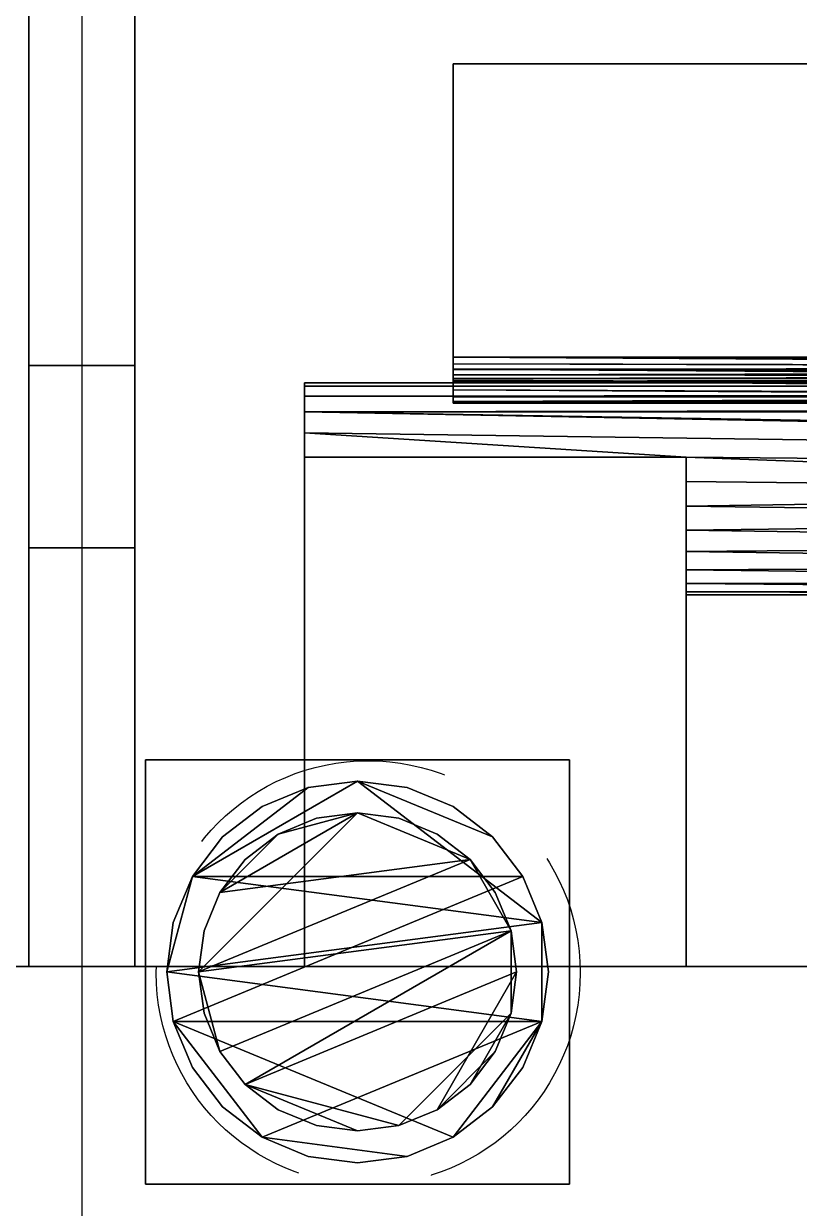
# Model space of a CAD drawing. Header units: millimetres. Extents: x 0 to 3205, y -1375 to 0.
# Drawn here: x 1744.5 to 1817.7, y -780.3 to -668.6 of the extents above; entities that cross this region are included whole.
import ezdxf

# ---------------------------------------------------------------- set-up
doc = ezdxf.new("R2010")
doc.units = ezdxf.units.MM
doc.linetypes.add('NASCOSTA', pattern=[0.381, 0.254, -0.127])
for name, color, linetype in [('IQ_200_3D', 1, 'Continuous'), ('IQ_204_2D', 7, 'Continuous'), ('IQ_204_3D', 7, 'Continuous')]:
    doc.layers.add(name, color=color, linetype=linetype)
doc.layers.add('IQ_INS_3D', color=3, linetype='Continuous', lineweight=25, plot=False)

msp = doc.modelspace()

# ---------------------------------------------------------------- linework, layer by layer
at = {"layer": 'IQ_200_3D'}
for points in [[(2635, -50, 1785), (305, -50, 1785), (305, -782.5, 1785), (2635, -782.5, 1785)], [(2635, -757.5, 1443), (305, -757.5, 1443), (305, -117.5, 1443), (2635, -117.5, 1443)], [(2635, -117.5, 708), (305, -117.5, 708), (305, -757.5, 708), (2635, -757.5, 708)], [(2635, -782.5, 150), (305, -782.5, 150), (305, -117.5, 150), (2635, -117.5, 150)], [(1755, -117.5, 1443), (1745, -117.5, 1443), (1745, -757.5, 1443), (1755, -757.5, 1443)], [(1755, -757.5, 708), (1745, -757.5, 708), (1745, -117.5, 708), (1755, -117.5, 708)], [(1755, -199.2, 805.74), (1745, -199.2, 805.74), (1745, -700.8, 805.74), (1755, -700.8, 805.74)], [(1755, -700.8, 1374.84), (1745, -700.8, 1374.84), (1745, -199.2, 1374.84), (1755, -199.2, 1374.84)], [(1755, -718, 822.94), (1745, -718, 822.94), (1745, -718, 1357.64), (1755, -718, 1357.64)], [(2635, -757.5, 708), (305, -757.5, 708), (305, -757.5, 1443), (2635, -757.5, 1443)], [(1755, -757.5, 1443), (1745, -757.5, 1443), (1745, -757.5, 708), (1755, -757.5, 708)]]:
    msp.add_3dface(points, dxfattribs=at)
for points, invisible_edges in [([(1745, -199.2, 805.74), (1745, -195.38, 806.17), (1745, -117.5, 708), (1745, -757.5, 708)], 10), ([(1745, -117.5, 1443), (1745, -194.75, 1374.26), (1745, -199.2, 1374.84), (1745, -757.5, 1443)], 5), ([(1755, -117.5, 708), (1755, -195.38, 806.17), (1755, -199.2, 805.74), (1755, -757.5, 708)], 5), ([(1755, -199.2, 1374.84), (1755, -194.75, 1374.26), (1755, -117.5, 1443), (1755, -757.5, 1443)], 10), ([(1745, -700.8, 805.74), (1745, -199.2, 805.74), (1745, -757.5, 708)], 14), ([(1745, -700.8, 1374.84), (1745, -705.25, 1374.26), (1745, -757.5, 1443), (1745, -199.2, 1374.84)], 6), ([(1755, -700.8, 805.74), (1755, -705.25, 806.33), (1755, -757.5, 708), (1755, -199.2, 805.74)], 6), ([(1755, -757.5, 1443), (1755, -705.25, 1374.26), (1755, -700.8, 1374.84), (1755, -199.2, 1374.84)], 9), ([(1755, -700.8, 1374.84), (1755, -705.25, 1374.26), (1745, -705.25, 1374.26), (1745, -700.8, 1374.84)], 2), ([(1755, -705.25, 806.33), (1755, -700.8, 805.74), (1745, -700.8, 805.74), (1745, -705.25, 806.33)], 8), ([(1745, -700.8, 805.74), (1745, -757.5, 708), (1745, -705.25, 806.33)], 3), ([(1755, -705.25, 1374.26), (1755, -709.4, 1372.54), (1745, -709.4, 1372.54), (1745, -705.25, 1374.26)], 10), ([(1755, -709.4, 808.05), (1755, -705.25, 806.33), (1745, -705.25, 806.33), (1745, -709.4, 808.05)], 10), ([(1745, -709.4, 808.05), (1745, -705.25, 806.33), (1745, -757.5, 708)], 14), ([(1745, -709.4, 1372.54), (1745, -757.5, 1443), (1745, -705.25, 1374.26)], 3), ([(1755, -705.25, 806.33), (1755, -709.4, 808.05), (1755, -757.5, 708)], 14), ([(1755, -709.4, 1372.54), (1755, -705.25, 1374.26), (1755, -757.5, 1443)], 14), ([(1745, -712.96, 1369.8), (1745, -709.4, 1372.54), (1755, -709.4, 1372.54), (1755, -712.96, 1369.8)], 10), ([(1745, -709.4, 808.05), (1745, -712.96, 810.78), (1755, -712.96, 810.78), (1755, -709.4, 808.05)], 10), ([(1745, -757.5, 708), (1745, -712.96, 810.78), (1745, -709.4, 808.05)], 13), ([(1745, -709.4, 1372.54), (1745, -712.96, 1369.8), (1745, -757.5, 1443)], 14), ([(1755, -709.4, 808.05), (1755, -712.96, 810.78), (1755, -757.5, 708)], 14), ([(1755, -712.96, 1369.8), (1755, -709.4, 1372.54), (1755, -757.5, 1443)], 14), ([(1745, -715.69, 1366.24), (1745, -712.96, 1369.8), (1755, -712.96, 1369.8), (1755, -715.69, 1366.24)], 10), ([(1745, -712.96, 810.78), (1745, -715.69, 814.34), (1755, -715.69, 814.34), (1755, -712.96, 810.78)], 10), ([(1745, -712.96, 810.78), (1745, -757.5, 708), (1745, -715.69, 814.34)], 3), ([(1745, -715.69, 1366.24), (1745, -757.5, 1443), (1745, -712.96, 1369.8)], 3), ([(1755, -715.69, 814.34), (1755, -757.5, 708), (1755, -712.96, 810.78)], 3), ([(1755, -757.5, 1443), (1755, -715.69, 1366.24), (1755, -712.96, 1369.8)], 13), ([(1755, -715.69, 1366.24), (1755, -717.41, 1362.09), (1745, -717.41, 1362.09), (1745, -715.69, 1366.24)], 10), ([(1755, -717.41, 818.49), (1755, -715.69, 814.34), (1745, -715.69, 814.34), (1745, -717.41, 818.49)], 10), ([(1745, -717.41, 818.49), (1745, -715.69, 814.34), (1745, -757.5, 708)], 14), ([(1745, -715.69, 1366.24), (1745, -717.41, 1362.09), (1745, -757.5, 1443)], 14), ([(1755, -757.5, 708), (1755, -715.69, 814.34), (1755, -717.41, 818.49)], 13), ([(1755, -715.69, 1366.24), (1755, -757.5, 1443), (1755, -717.41, 1362.09)], 3), ([(1755, -717.41, 1362.09), (1755, -718, 1357.64), (1745, -718, 1357.64), (1745, -717.41, 1362.09)], 8), ([(1755, -718, 822.94), (1755, -717.41, 818.49), (1745, -717.41, 818.49), (1745, -718, 822.94)], 2), ([(1745, -718, 822.94), (1745, -717.41, 818.49), (1745, -757.5, 708), (1745, -757.5, 1443)], 10), ([(1745, -757.5, 1443), (1745, -717.41, 1362.09), (1745, -718, 1357.64)], 13), ([(1745, -718, 1357.64), (1745, -718, 822.94), (1745, -757.5, 1443)], 14), ([(1755, -757.5, 708), (1755, -717.41, 818.49), (1755, -718, 822.94), (1755, -757.5, 1443)], 5), ([(1755, -718, 1357.64), (1755, -717.41, 1362.09), (1755, -757.5, 1443), (1755, -718, 822.94)], 6)]:
    msp.add_3dface(points, dxfattribs=dict(at, invisible_edges=invisible_edges))
at = {"layer": 'IQ_204_2D'}
msp.add_line((1750, -50), (1750, -782.5), dxfattribs=at)
at = {"layer": 'IQ_INS_3D', "linetype": 'NASCOSTA', "ltscale": 100}
msp.add_circle((1777, -758.08), 20, dxfattribs=at)

# ---------------------------------------------------------------- meshes
at = {"layer": 'IQ_204_3D'}
mesh = msp.add_polyface(dxfattribs=at)
corners = [(1771, -757.5, 956.99), (1771, -709.44, 929.24), (1771, -709.44, 927.94), (1771, -707.15, 926.88), (1771, -705.19, 925.29), (1771, -703.7, 923.25), (1771, -702.76, 920.91), (1771, -702.44, 918.4), (1771, -702.76, 915.89), (1771, -703.7, 913.55), (1771, -705.19, 911.51), (1771, -707.15, 909.92), (1771, -709.44, 908.86), (1771, -709.44, 907.55), (1771, -757.5, 879.81), (1771, -137.5, 956.99), (1771, -117.5, 956.99), (1771, -117.5, 879.81), (1771, -137.5, 879.81), (1771, -185.56, 907.55), (1771, -185.56, 908.86), (1771, -187.85, 909.92), (1771, -189.81, 911.51), (1771, -191.3, 913.55), (1771, -192.24, 915.89), (1771, -192.56, 918.4), (1771, -192.24, 920.91), (1771, -191.3, 923.25), (1771, -189.81, 925.29), (1771, -187.85, 926.88), (1771, -185.56, 927.94), (1771, -185.56, 929.24)]
mesh.append_faces([[corners[k] for k in face] for face in [(15, 20, 30, 31)]], dxfattribs={"vtx0": -1, "vtx1": -1})
mesh.append_faces([[corners[k] for k in face] for face in [(3, 11, 12, 2), (4, 10, 11, 3), (28, 21, 22, 27), (29, 20, 21, 28), (20, 29, 30)]], dxfattribs={"vtx0": -1, "vtx2": -1})
mesh.append_faces([[corners[k] for k in face] for face in [(8, 9, 6, 7), (17, 18, 15, 16)]], dxfattribs={"vtx1": -1})
mesh.append_faces([[corners[k] for k in face] for face in [(4, 5, 10), (22, 23, 27)]], dxfattribs={"vtx1": -1, "vtx2": -1})
mesh.append_faces([[corners[k] for k in face] for face in [(9, 10, 5, 6), (23, 24, 26, 27)]], dxfattribs={"vtx1": -1, "vtx3": -1})
mesh.append_faces([[corners[k] for k in face] for face in [(24, 25, 26)]], dxfattribs={"vtx2": -1})
mesh.append_faces([[corners[k] for k in face] for face in [(0, 1, 2, 12), (18, 19, 20, 15)]], dxfattribs={"vtx2": -1, "vtx3": -1})
mesh.append_faces([[corners[k] for k in face] for face in [(12, 13, 14, 0)]], dxfattribs={"vtx3": -1})
mesh = msp.add_polyface(dxfattribs=at)
corners = [(1807, -757.5, 956.99), (1807, -757.5, 879.81), (1807, -709.44, 907.55), (1807, -709.44, 908.86), (1807, -711.74, 908.42), (1807, -714.08, 908.53), (1807, -716.33, 909.18), (1807, -718.36, 910.34), (1807, -720.07, 911.93), (1807, -721.37, 913.88), (1807, -722.17, 916.08), (1807, -722.44, 918.4), (1807, -722.17, 920.72), (1807, -721.37, 922.92), (1807, -720.07, 924.87), (1807, -718.36, 926.46), (1807, -716.33, 927.62), (1807, -714.08, 928.27), (1807, -711.74, 928.38), (1807, -709.44, 927.94), (1807, -709.44, 929.24), (1807, -137.5, 956.99), (1807, -185.56, 929.24), (1807, -185.56, 927.94), (1807, -183.26, 928.38), (1807, -180.92, 928.27), (1807, -178.67, 927.62), (1807, -176.64, 926.46), (1807, -174.93, 924.87), (1807, -173.63, 922.92), (1807, -172.83, 920.72), (1807, -172.56, 918.4), (1807, -172.83, 916.08), (1807, -173.63, 913.88), (1807, -174.93, 911.93), (1807, -176.64, 910.34), (1807, -178.67, 909.18), (1807, -180.92, 908.53), (1807, -183.26, 908.42), (1807, -185.56, 908.86), (1807, -185.56, 907.55), (1807, -137.5, 879.81), (1807, -117.5, 879.81), (1807, -117.5, 956.99)]
mesh.append_faces([[corners[k] for k in face] for face in [(4, 2, 3), (43, 41, 42), (40, 38, 39), (24, 22, 23)]], dxfattribs={"vtx0": -1})
mesh.append_faces([[corners[k] for k in face] for face in [(15, 0, 14), (14, 0, 13), (13, 0, 12), (9, 1, 8), (27, 21, 26)]], dxfattribs={"vtx0": -1, "vtx1": -1})
mesh.append_faces([[corners[k] for k in face] for face in [(2, 4, 5, 1), (0, 15, 16), (1, 10, 11, 0), (0, 11, 12), (21, 29, 30), (41, 31, 32), (41, 32, 33), (41, 33, 34), (41, 36, 37), (22, 24, 25, 21)]], dxfattribs={"vtx0": -1, "vtx2": -1})
mesh.append_faces([[corners[k] for k in face] for face in [(41, 43, 21, 31)]], dxfattribs={"vtx0": -1, "vtx2": -1, "vtx3": -1})
mesh.append_faces([[corners[k] for k in face] for face in [(19, 20, 18)]], dxfattribs={"vtx1": -1})
mesh.append_faces([[corners[k] for k in face] for face in [(7, 8, 1), (6, 7, 1), (5, 6, 1), (16, 17, 0), (9, 10, 1), (30, 31, 21), (35, 36, 41), (34, 35, 41), (28, 29, 21), (27, 28, 21), (25, 26, 21)]], dxfattribs={"vtx1": -1, "vtx2": -1})
mesh.append_faces([[corners[k] for k in face] for face in [(17, 18, 20, 0), (37, 38, 40, 41)]], dxfattribs={"vtx1": -1, "vtx3": -1})
mesh = msp.add_polyface(dxfattribs=at)
corners = [(1785, -192.64, 870.68), (1785, -192.72, 871.28), (1785, -192.95, 871.84), (1785, -193.32, 872.32), (1785, -193.8, 872.69), (1785, -194.36, 872.92), (1785, -194.96, 873), (1785, -222.64, 873), (1785, -222.64, 875), (1785, -194.96, 875), (1785, -193.85, 874.85), (1785, -192.8, 874.42), (1785, -191.91, 873.73), (1785, -191.22, 872.84), (1785, -190.79, 871.8), (1785, -190.64, 870.68), (1785, -190.64, 858), (1785, -192.64, 858), (1785, -702.36, 870.68), (1785, -702.36, 858), (1785, -704.36, 858), (1785, -704.36, 870.68), (1785, -704.21, 871.8), (1785, -703.78, 872.84), (1785, -703.09, 873.73), (1785, -702.2, 874.42), (1785, -701.15, 874.85), (1785, -700.04, 875), (1785, -672.36, 875), (1785, -672.36, 873), (1785, -700.04, 873), (1785, -700.64, 872.92), (1785, -701.2, 872.69), (1785, -701.68, 872.32), (1785, -702.05, 871.84), (1785, -702.28, 871.28)]
mesh.append_faces([[corners[k] for k in face] for face in [(30, 27, 28, 29)]], dxfattribs={"vtx0": -1})
mesh.append_faces([[corners[k] for k in face] for face in [(2, 12, 13, 1), (0, 14, 15, 17), (14, 0, 1, 13), (12, 2, 3), (27, 30, 31, 26), (32, 25, 26, 31), (34, 23, 24, 33), (33, 24, 25, 32), (35, 22, 23, 34), (18, 21, 22, 35)]], dxfattribs={"vtx0": -1, "vtx2": -1})
mesh.append_faces([[corners[k] for k in face] for face in [(8, 9, 6, 7), (16, 17, 15)]], dxfattribs={"vtx1": -1})
mesh.append_faces([[corners[k] for k in face] for face in [(4, 5, 10, 11), (11, 12, 3, 4), (5, 6, 9, 10)]], dxfattribs={"vtx1": -1, "vtx3": -1})
mesh.append_faces([[corners[k] for k in face] for face in [(19, 20, 21, 18)]], dxfattribs={"vtx2": -1})
mesh = msp.add_polyface(dxfattribs=at)
corners = [(1785, -700.04, 875), (2605, -700.04, 875), (2605, -672.36, 875), (1785, -672.36, 875)]
mesh.append_faces([[corners[k] for k in face] for face in [(0, 1, 2, 3)]])
mesh = msp.add_polyface(dxfattribs=at)
corners = [(1785, -672.36, 875), (2605, -672.36, 875), (2605, -672.36, 873), (1785, -672.36, 873)]
mesh.append_faces([[corners[k] for k in face] for face in [(0, 1, 2, 3)]])
mesh = msp.add_polyface(dxfattribs=at)
corners = [(1785, -672.36, 873), (2605, -672.36, 873), (2605, -700.04, 873), (1785, -700.04, 873)]
mesh.append_faces([[corners[k] for k in face] for face in [(0, 1, 2, 3)]])
mesh = msp.add_polyface(dxfattribs=at)
corners = [(1785, -700.04, 875), (1785, -701.15, 874.85), (1785, -702.2, 874.42), (1785, -703.09, 873.73), (1785, -703.78, 872.84), (1785, -704.21, 871.8), (1785, -704.36, 870.68), (1895, -704.36, 870.68), (1895, -704.22, 871.78), (1895, -703.8, 872.8), (1945, -703.8, 872.8), (1945, -704.22, 871.78), (1945, -704.36, 870.68), (2170, -704.36, 870.68), (2170, -704.22, 871.78), (2170, -703.8, 872.8), (2220, -703.8, 872.8), (2220, -704.22, 871.78), (2220, -704.36, 870.68), (2445, -704.36, 870.68), (2445, -704.22, 871.78), (2445, -703.8, 872.8), (2495, -703.8, 872.8), (2495, -704.22, 871.78), (2495, -704.36, 870.68), (2605, -704.36, 870.68), (2605, -704.21, 871.8), (2605, -703.78, 872.84), (2605, -703.09, 873.73), (2605, -702.2, 874.42), (2605, -701.15, 874.85), (2605, -700.04, 875)]
mesh.append_faces([[corners[k] for k in face] for face in [(8, 6, 7), (1, 30, 31, 0)]], dxfattribs={"vtx0": -1})
mesh.append_faces([[corners[k] for k in face] for face in [(26, 23, 25), (9, 5, 8), (23, 26, 22), (27, 22, 26), (28, 22, 27), (3, 10, 2), (2, 15, 1)]], dxfattribs={"vtx0": -1, "vtx1": -1})
mesh.append_faces([[corners[k] for k in face] for face in [(29, 16, 21), (10, 15, 2)]], dxfattribs={"vtx0": -1, "vtx1": -1, "vtx2": -1})
mesh.append_faces([[corners[k] for k in face] for face in [(8, 5, 6), (11, 14, 15, 10), (3, 9, 10), (9, 4, 5)]], dxfattribs={"vtx0": -1, "vtx2": -1})
mesh.append_faces([[corners[k] for k in face] for face in [(24, 25, 23)]], dxfattribs={"vtx1": -1})
mesh.append_faces([[corners[k] for k in face] for face in [(21, 22, 28), (29, 30, 16), (28, 29, 21), (3, 4, 9)]], dxfattribs={"vtx1": -1, "vtx2": -1})
mesh.append_faces([[corners[k] for k in face] for face in [(15, 16, 30, 1)]], dxfattribs={"vtx1": -1, "vtx2": -1, "vtx3": -1})
mesh.append_faces([[corners[k] for k in face] for face in [(16, 17, 20, 21)]], dxfattribs={"vtx1": -1, "vtx3": -1})
mesh.append_faces([[corners[k] for k in face] for face in [(12, 13, 14, 11)]], dxfattribs={"vtx2": -1})
mesh.append_faces([[corners[k] for k in face] for face in [(17, 18, 19, 20)]], dxfattribs={"vtx3": -1})
mesh = msp.add_polyface(dxfattribs=at)
corners = [(1785, -702.36, 870.68), (1785, -702.28, 871.28), (1785, -702.05, 871.84), (1785, -701.68, 872.32), (1785, -701.2, 872.69), (1785, -700.64, 872.92), (1785, -700.04, 873), (2605, -700.04, 873), (2605, -700.64, 872.92), (2605, -701.2, 872.69), (2605, -701.68, 872.32), (2605, -702.05, 871.84), (2605, -702.28, 871.28), (2605, -702.36, 870.68), (2495, -702.36, 870.68), (2495, -702.3, 871.21), (2495, -702.11, 871.71), (2495, -701.82, 872.16), (2495, -701.44, 872.53), (2495, -700.98, 872.8), (2445, -700.98, 872.8), (2445, -701.44, 872.53), (2445, -701.82, 872.16), (2445, -702.11, 871.71), (2445, -702.3, 871.21), (2445, -702.36, 870.68), (2220, -702.36, 870.68), (2220, -702.3, 871.21), (2220, -702.11, 871.71), (2220, -701.82, 872.16), (2220, -701.44, 872.53), (2220, -700.98, 872.8), (2170, -700.98, 872.8), (2170, -701.44, 872.53), (2170, -701.82, 872.16), (2170, -702.11, 871.71), (2170, -702.3, 871.21), (2170, -702.36, 870.68), (1945, -702.36, 870.68), (1945, -702.3, 871.21), (1945, -702.11, 871.71), (1945, -701.82, 872.16), (1945, -701.44, 872.53), (1945, -700.98, 872.8), (1895, -700.98, 872.8), (1895, -701.44, 872.53), (1895, -701.82, 872.16), (1895, -702.11, 871.71), (1895, -702.3, 871.21), (1895, -702.36, 870.68)]
mesh.append_faces([[corners[k] for k in face] for face in [(15, 13, 14)]], dxfattribs={"vtx0": -1})
mesh.append_faces([[corners[k] for k in face] for face in [(4, 45, 3), (9, 19, 8), (11, 17, 10), (3, 46, 2), (1, 48, 0), (12, 16, 11), (16, 12, 15)]], dxfattribs={"vtx0": -1, "vtx1": -1})
mesh.append_faces([[corners[k] for k in face] for face in [(6, 32, 43), (7, 20, 31)]], dxfattribs={"vtx0": -1, "vtx1": -1, "vtx2": -1})
mesh.append_faces([[corners[k] for k in face] for face in [(5, 43, 44), (43, 32, 33, 42), (4, 44, 45), (32, 6, 7, 31), (3, 45, 46), (42, 33, 34, 41), (9, 18, 19), (8, 19, 20), (41, 34, 35, 40), (47, 1, 2), (36, 39, 40, 35), (1, 47, 48)]], dxfattribs={"vtx0": -1, "vtx2": -1})
mesh.append_faces([[corners[k] for k in face] for face in [(49, 0, 48), (26, 27, 24, 25)]], dxfattribs={"vtx1": -1})
mesh.append_faces([[corners[k] for k in face] for face in [(5, 6, 43), (4, 5, 44), (7, 8, 20), (9, 10, 18), (17, 18, 10), (46, 47, 2), (16, 17, 11), (12, 13, 15)]], dxfattribs={"vtx1": -1, "vtx2": -1})
mesh.append_faces([[corners[k] for k in face] for face in [(30, 31, 20, 21), (29, 30, 21, 22), (28, 29, 22, 23), (27, 28, 23, 24)]], dxfattribs={"vtx1": -1, "vtx3": -1})
mesh.append_faces([[corners[k] for k in face] for face in [(37, 38, 39, 36)]], dxfattribs={"vtx2": -1})
mesh = msp.add_polyface(dxfattribs=at)
corners = [(1771, -702.44, 918.4), (2619, -702.44, 918.4), (2619, -702.76, 915.89), (2619, -703.7, 913.55), (2619, -705.2, 911.51), (2619, -707.15, 909.92), (2619, -709.44, 908.86), (2583, -709.44, 908.86), (2583, -711.74, 908.42), (2583, -714.08, 908.53), (2583, -716.33, 909.18), (2583, -718.36, 910.34), (2583, -720.07, 911.93), (2583, -721.37, 913.88), (2583, -722.17, 916.08), (2583, -722.44, 918.4), (2495, -722.44, 918.4), (2495, -722.12, 915.86), (2495, -721.15, 913.49), (2495, -719.62, 911.44), (2495, -717.62, 909.84), (2495, -715.27, 908.81), (2495, -712.74, 908.4), (2445, -712.74, 908.4), (2445, -715.27, 908.81), (2445, -717.62, 909.84), (2445, -719.62, 911.44), (2445, -721.15, 913.49), (2445, -722.12, 915.86), (2445, -722.44, 918.4), (2220, -722.44, 918.4), (2220, -722.12, 915.86), (2220, -721.15, 913.49), (2220, -719.62, 911.44), (2220, -717.62, 909.84), (2220, -715.27, 908.81), (2220, -712.74, 908.4), (2170, -712.74, 908.4), (2170, -715.27, 908.81), (2170, -717.62, 909.84), (2170, -719.62, 911.44), (2170, -721.15, 913.49), (2170, -722.12, 915.86), (2170, -722.44, 918.4), (1945, -722.44, 918.4), (1945, -722.12, 915.86), (1945, -721.15, 913.49), (1945, -719.62, 911.44), (1945, -717.62, 909.84), (1945, -715.27, 908.81), (1945, -712.74, 908.4), (1895, -712.74, 908.4), (1895, -715.27, 908.81), (1895, -717.62, 909.84), (1895, -719.62, 911.44), (1895, -721.15, 913.49), (1895, -722.12, 915.86), (1895, -722.44, 918.4), (1807, -722.44, 918.4), (1807, -722.17, 916.08), (1807, -721.37, 913.88), (1807, -720.07, 911.93), (1807, -718.36, 910.34), (1807, -716.33, 909.18), (1807, -714.08, 908.53), (1807, -711.74, 908.42), (1807, -709.44, 908.86), (1771, -709.44, 908.86), (1771, -707.15, 909.92), (1771, -705.19, 911.51), (1771, -703.7, 913.55), (1771, -702.76, 915.89)]
mesh.append_faces([[corners[k] for k in face] for face in [(7, 5, 6), (16, 14, 15), (31, 28, 29, 30), (45, 42, 43, 44), (59, 57, 58)]], dxfattribs={"vtx0": -1})
mesh.append_faces([[corners[k] for k in face] for face in [(5, 36, 4), (2, 71, 1), (66, 51, 65), (70, 3, 69), (17, 14, 16), (18, 13, 17), (61, 55, 60), (60, 56, 59), (57, 59, 56)]], dxfattribs={"vtx0": -1, "vtx1": -1})
mesh.append_faces([[corners[k] for k in face] for face in [(5, 7, 36), (4, 36, 69), (66, 68, 37)]], dxfattribs={"vtx0": -1, "vtx1": -1, "vtx2": -1})
mesh.append_faces([[corners[k] for k in face] for face in [(66, 37, 50, 51)]], dxfattribs={"vtx0": -1, "vtx1": -1, "vtx3": -1})
mesh.append_faces([[corners[k] for k in face] for face in [(22, 8, 9), (21, 9, 10), (10, 20, 21), (20, 10, 11), (36, 23, 24, 35), (35, 24, 25, 34), (34, 25, 26, 33), (69, 36, 37), (2, 70, 71), (37, 68, 69), (38, 49, 50, 37), (49, 38, 39, 48), (51, 64, 65), (64, 51, 52), (52, 63, 64), (19, 11, 12), (12, 18, 19), (18, 12, 13), (33, 26, 27, 32), (32, 27, 28, 31), (48, 39, 40, 47), (17, 13, 14), (41, 46, 47, 40), (53, 62, 63), (62, 53, 54), (54, 61, 62), (46, 41, 42, 45), (60, 55, 56), (11, 19, 20)]], dxfattribs={"vtx0": -1, "vtx2": -1})
mesh.append_faces([[corners[k] for k in face] for face in [(7, 22, 23, 36)]], dxfattribs={"vtx0": -1, "vtx2": -1, "vtx3": -1})
mesh.append_faces([[corners[k] for k in face] for face in [(3, 4, 69), (7, 8, 22), (2, 3, 70), (21, 22, 9), (52, 53, 63), (54, 55, 61)]], dxfattribs={"vtx1": -1, "vtx2": -1})
mesh.append_faces([[corners[k] for k in face] for face in [(71, 0, 1), (66, 67, 68)]], dxfattribs={"vtx2": -1})
mesh = msp.add_polyface(dxfattribs=at)
corners = [(2619, -702.44, 918.4), (1771, -702.44, 918.4), (1771, -702.76, 920.91), (1771, -703.7, 923.25), (1771, -705.19, 925.29), (1771, -707.15, 926.88), (1771, -709.44, 927.94), (1807, -709.44, 927.94), (1807, -711.74, 928.38), (1807, -714.08, 928.27), (1807, -716.33, 927.62), (1807, -718.36, 926.46), (1807, -720.07, 924.87), (1807, -721.37, 922.92), (1807, -722.17, 920.72), (1807, -722.44, 918.4), (1895, -722.44, 918.4), (1895, -722.12, 920.94), (1895, -721.15, 923.31), (1895, -719.62, 925.36), (1895, -717.62, 926.96), (1895, -715.27, 927.99), (1895, -712.74, 928.4), (1945, -712.74, 928.4), (1945, -715.27, 927.99), (1945, -717.62, 926.96), (1945, -719.62, 925.36), (1945, -721.15, 923.31), (1945, -722.12, 920.94), (1945, -722.44, 918.4), (2170, -722.44, 918.4), (2170, -722.12, 920.94), (2170, -721.15, 923.31), (2170, -719.62, 925.36), (2170, -717.62, 926.96), (2170, -715.27, 927.99), (2170, -712.74, 928.4), (2220, -712.74, 928.4), (2220, -715.27, 927.99), (2220, -717.62, 926.96), (2220, -719.62, 925.36), (2220, -721.15, 923.31), (2220, -722.12, 920.94), (2220, -722.44, 918.4), (2445, -722.44, 918.4), (2445, -722.12, 920.94), (2445, -721.15, 923.31), (2445, -719.62, 925.36), (2445, -717.62, 926.96), (2445, -715.27, 927.99), (2445, -712.74, 928.4), (2495, -712.74, 928.4), (2495, -715.27, 927.99), (2495, -717.62, 926.96), (2495, -719.62, 925.36), (2495, -721.15, 923.31), (2495, -722.12, 920.94), (2495, -722.44, 918.4), (2583, -722.44, 918.4), (2583, -722.17, 920.72), (2583, -721.37, 922.92), (2583, -720.07, 924.87), (2583, -718.36, 926.46), (2583, -716.33, 927.62), (2583, -714.08, 928.27), (2583, -711.74, 928.38), (2583, -709.44, 927.94), (2619, -709.44, 927.94), (2619, -707.15, 926.88), (2619, -705.2, 925.29), (2619, -703.7, 923.25), (2619, -702.76, 920.91)]
mesh.append_faces([[corners[k] for k in face] for face in [(60, 56, 59), (57, 59, 56), (55, 61, 54), (61, 55, 60), (54, 62, 53), (62, 54, 61), (14, 17, 13), (17, 14, 16), (18, 13, 17), (53, 63, 52), (70, 4, 69), (71, 3, 70), (66, 51, 65), (8, 22, 7), (4, 70, 3)]], dxfattribs={"vtx0": -1, "vtx1": -1})
mesh.append_faces([[corners[k] for k in face] for face in [(4, 37, 69), (66, 68, 37), (23, 36, 7, 22), (7, 36, 5)]], dxfattribs={"vtx0": -1, "vtx1": -1, "vtx2": -1})
mesh.append_faces([[corners[k] for k in face] for face in [(42, 45, 46, 41), (41, 46, 47, 40), (40, 47, 48, 39), (28, 31, 32, 27), (27, 32, 33, 26), (18, 12, 13), (12, 18, 19), (19, 11, 12), (26, 33, 34, 25), (52, 63, 64), (64, 51, 52), (51, 64, 65), (38, 49, 50, 37), (49, 38, 39, 48), (37, 68, 69), (35, 24, 25, 34), (36, 23, 24, 35), (20, 10, 11), (10, 20, 21), (9, 21, 22), (21, 9, 10), (22, 8, 9), (36, 4, 5), (4, 36, 37)]], dxfattribs={"vtx0": -1, "vtx2": -1})
mesh.append_faces([[corners[k] for k in face] for face in [(15, 16, 14), (6, 7, 5)]], dxfattribs={"vtx1": -1})
mesh.append_faces([[corners[k] for k in face] for face in [(55, 56, 60), (62, 63, 53), (19, 20, 11), (71, 0, 2), (2, 3, 71)]], dxfattribs={"vtx1": -1, "vtx2": -1})
mesh.append_faces([[corners[k] for k in face] for face in [(50, 51, 66, 37)]], dxfattribs={"vtx1": -1, "vtx2": -1, "vtx3": -1})
mesh.append_faces([[corners[k] for k in face] for face in [(57, 58, 59), (66, 67, 68), (0, 1, 2)]], dxfattribs={"vtx2": -1})
mesh.append_faces([[corners[k] for k in face] for face in [(42, 43, 44, 45), (28, 29, 30, 31)]], dxfattribs={"vtx3": -1})
mesh = msp.add_polyface(dxfattribs=at)
corners = [(1785, -704.36, 858), (1785, -702.36, 858), (1895, -702.36, 858), (1895, -704.36, 858), (2605, -702.36, 858), (2605, -704.36, 858), (2495, -704.36, 858), (2495, -702.36, 858), (1945, -702.36, 858), (2170, -702.36, 858), (2170, -704.36, 858), (1945, -704.36, 858), (2220, -702.36, 858), (2445, -702.36, 858), (2445, -704.36, 858), (2220, -704.36, 858)]
mesh.append_faces([[corners[k] for k in face] for face in [(3, 0, 1, 2), (5, 6, 7, 4), (10, 11, 8, 9), (15, 12, 13, 14)]])
mesh = msp.add_polyface(dxfattribs=at)
corners = [(1785, -702.36, 858), (1785, -702.36, 870.68), (1895, -702.36, 870.68), (1895, -702.36, 858), (2605, -702.36, 870.68), (2605, -702.36, 858), (2495, -702.36, 858), (2495, -702.36, 870.68), (1945, -702.36, 870.68), (2170, -702.36, 870.68), (2170, -702.36, 858), (1945, -702.36, 858), (2220, -702.36, 870.68), (2445, -702.36, 870.68), (2445, -702.36, 858), (2220, -702.36, 858)]
mesh.append_faces([[corners[k] for k in face] for face in [(0, 1, 2, 3), (5, 6, 7, 4), (10, 11, 8, 9), (15, 12, 13, 14)]])
mesh = msp.add_polyface(dxfattribs=at)
corners = [(1785, -704.36, 870.68), (1785, -704.36, 858), (1895, -704.36, 858), (1895, -704.36, 870.68), (2605, -704.36, 858), (2605, -704.36, 870.68), (2495, -704.36, 870.68), (2495, -704.36, 858), (1945, -704.36, 858), (2170, -704.36, 858), (2170, -704.36, 870.68), (1945, -704.36, 870.68), (2220, -704.36, 858), (2445, -704.36, 858), (2445, -704.36, 870.68), (2220, -704.36, 870.68)]
mesh.append_faces([[corners[k] for k in face] for face in [(3, 0, 1, 2), (6, 7, 4, 5), (10, 11, 8, 9), (14, 15, 12, 13)]])
mesh = msp.add_polyface(dxfattribs=at)
corners = [(1771, -709.44, 929.24), (1807, -709.44, 929.24), (1807, -709.44, 927.94), (1771, -709.44, 927.94), (1807, -709.44, 907.55), (1771, -709.44, 907.55), (1771, -709.44, 908.86), (1807, -709.44, 908.86)]
mesh.append_faces([[corners[k] for k in face] for face in [(3, 0, 1, 2), (4, 5, 6, 7)]])
mesh = msp.add_polyface(dxfattribs=at)
corners = [(1807, -709.44, 929.24), (1771, -709.44, 929.24), (1771, -757.5, 956.99), (1807, -757.5, 956.99)]
mesh.append_faces([[corners[k] for k in face] for face in [(0, 1, 2, 3)]])
mesh = msp.add_polyface(dxfattribs=at)
corners = [(1807, -757.5, 879.81), (1771, -757.5, 879.81), (1771, -709.44, 907.55), (1807, -709.44, 907.55)]
mesh.append_faces([[corners[k] for k in face] for face in [(0, 1, 2, 3)]])
mesh = msp.add_polyface(dxfattribs=at)
corners = [(1796, -778, 60), (1756, -778, 60), (1756, -738, 60), (1796, -738, 60)]
mesh.append_faces([[corners[k] for k in face] for face in [(0, 1, 2, 3)]])
mesh = msp.add_polyface(dxfattribs=at)
corners = [(1796, -738, 150), (1796, -738, 60), (1756, -738, 60), (1756, -738, 150)]
mesh.append_faces([[corners[k] for k in face] for face in [(0, 1, 2, 3)]])
mesh = msp.add_polyface(dxfattribs=at)
corners = [(1756, -738, 150), (1756, -738, 60), (1756, -778, 60), (1756, -778, 150)]
mesh.append_faces([[corners[k] for k in face] for face in [(0, 1, 2, 3)]])
mesh = msp.add_polyface(dxfattribs=at)
corners = [(1796, -778, 150), (1796, -778, 60), (1796, -738, 60), (1796, -738, 150)]
mesh.append_faces([[corners[k] for k in face] for face in [(0, 1, 2, 3)]])
mesh = msp.add_polyface(dxfattribs=at)
corners = [(1758, -758, 5), (1758.61, -762.66, 5), (1760.41, -767, 5), (1763.27, -770.73, 5), (1767, -773.59, 5), (1771.34, -775.39, 5), (1776, -776, 5), (1780.66, -775.39, 5), (1785, -773.59, 5), (1788.73, -770.73, 5), (1791.59, -767, 5), (1793.39, -762.66, 5), (1794, -758, 5), (1793.39, -753.34, 5), (1791.59, -749, 5), (1788.73, -745.27, 5), (1785, -742.41, 5), (1780.66, -740.61, 5), (1776, -740, 5), (1771.34, -740.61, 5), (1767, -742.41, 5), (1763.27, -745.27, 5), (1760.41, -749, 5), (1758.61, -753.34, 5)]
mesh.append_faces([[corners[k] for k in face] for face in [(11, 8, 9, 10)]], dxfattribs={"vtx0": -1})
mesh.append_faces([[corners[k] for k in face] for face in [(4, 7, 8, 11), (11, 0, 1, 4), (13, 18, 19, 22)]], dxfattribs={"vtx0": -1, "vtx2": -1, "vtx3": -1})
mesh.append_faces([[corners[k] for k in face] for face in [(0, 11, 12, 13)]], dxfattribs={"vtx0": -1, "vtx3": -1})
mesh.append_faces([[corners[k] for k in face] for face in [(2, 3, 4, 1), (16, 17, 18, 15)]], dxfattribs={"vtx2": -1})
mesh.append_faces([[corners[k] for k in face] for face in [(13, 14, 15, 18), (22, 23, 0, 13)]], dxfattribs={"vtx2": -1, "vtx3": -1})
mesh.append_faces([[corners[k] for k in face] for face in [(4, 5, 6, 7), (19, 20, 21, 22)]], dxfattribs={"vtx3": -1})
mesh = msp.add_polyface(dxfattribs=at)
corners = [(1758, -758), (1758.61, -753.34), (1760.41, -749), (1763.27, -745.27), (1767, -742.41), (1771.34, -740.61), (1776, -740), (1780.66, -740.61), (1785, -742.41), (1788.73, -745.27), (1791.59, -749), (1793.39, -753.34), (1794, -758), (1793.39, -762.66), (1791.59, -767), (1788.73, -770.73), (1785, -773.59), (1780.66, -775.39), (1776, -776), (1771.34, -775.39), (1767, -773.59), (1763.27, -770.73), (1760.41, -767), (1758.61, -762.66)]
mesh.append_faces([[corners[k] for k in face] for face in [(2, 0, 1), (15, 13, 14), (13, 11, 12)]], dxfattribs={"vtx0": -1})
mesh.append_faces([[corners[k] for k in face] for face in [(16, 23, 13, 15)]], dxfattribs={"vtx0": -1, "vtx1": -1, "vtx2": -1})
mesh.append_faces([[corners[k] for k in face] for face in [(2, 10, 23, 0)]], dxfattribs={"vtx0": -1, "vtx1": -1, "vtx3": -1})
mesh.append_faces([[corners[k] for k in face] for face in [(2, 5, 6)]], dxfattribs={"vtx0": -1, "vtx2": -1})
mesh.append_faces([[corners[k] for k in face] for face in [(23, 10, 11, 13), (23, 16, 17, 20)]], dxfattribs={"vtx0": -1, "vtx2": -1, "vtx3": -1})
mesh.append_faces([[corners[k] for k in face] for face in [(9, 10, 2, 6)]], dxfattribs={"vtx1": -1, "vtx2": -1, "vtx3": -1})
mesh.append_faces([[corners[k] for k in face] for face in [(3, 4, 5, 2), (18, 19, 20, 17)]], dxfattribs={"vtx2": -1})
mesh.append_faces([[corners[k] for k in face] for face in [(6, 7, 8, 9), (20, 21, 22, 23)]], dxfattribs={"vtx3": -1})
mesh = msp.add_polyface(dxfattribs=at)
corners = [(1758, -758, 5), (1758.61, -753.34, 5), (1760.41, -749, 5), (1763.27, -745.27, 5), (1767, -742.41, 5), (1771.34, -740.61, 5), (1776, -740, 5), (1780.66, -740.61, 5), (1785, -742.41, 5), (1788.73, -745.27, 5), (1791.59, -749, 5), (1793.39, -753.34, 5), (1794, -758, 5), (1794, -758), (1793.39, -753.34), (1791.59, -749), (1788.73, -745.27), (1785, -742.41), (1780.66, -740.61), (1776, -740), (1771.34, -740.61), (1767, -742.41), (1763.27, -745.27), (1760.41, -749), (1758.61, -753.34), (1758, -758)]
mesh.append_faces([[corners[k] for k in face] for face in [(13, 14, 11, 12), (0, 1, 24, 25)]], dxfattribs={"vtx1": -1})
mesh.append_faces([[corners[k] for k in face] for face in [(14, 15, 10, 11), (16, 17, 8, 9), (15, 16, 9, 10), (17, 18, 7, 8), (6, 7, 18, 19), (19, 20, 5, 6), (20, 21, 4, 5), (22, 23, 2, 3), (21, 22, 3, 4), (23, 24, 1, 2)]], dxfattribs={"vtx1": -1, "vtx3": -1})
mesh = msp.add_polyface(dxfattribs=at)
corners = [(1761, -758, 60), (1761.51, -761.88, 60), (1763.01, -765.5, 60), (1765.39, -768.61, 60), (1768.5, -770.99, 60), (1772.12, -772.49, 60), (1776, -773, 60), (1779.88, -772.49, 60), (1783.5, -770.99, 60), (1786.61, -768.61, 60), (1788.99, -765.5, 60), (1790.49, -761.88, 60), (1791, -758, 60), (1790.49, -754.12, 60), (1788.99, -750.5, 60), (1786.61, -747.39, 60), (1783.5, -745.01, 60), (1779.88, -743.51, 60), (1776, -743, 60), (1772.12, -743.51, 60), (1768.5, -745.01, 60), (1765.39, -747.39, 60), (1763.01, -750.5, 60), (1761.51, -754.12, 60)]
mesh.append_faces([[corners[k] for k in face] for face in [(10, 8, 9), (22, 20, 21)]], dxfattribs={"vtx0": -1})
mesh.append_faces([[corners[k] for k in face] for face in [(7, 3, 6)]], dxfattribs={"vtx0": -1, "vtx1": -1})
mesh.append_faces([[corners[k] for k in face] for face in [(22, 15, 18, 20)]], dxfattribs={"vtx0": -1, "vtx1": -1, "vtx2": -1, "vtx3": -1})
mesh.append_faces([[corners[k] for k in face] for face in [(13, 2, 3, 12)]], dxfattribs={"vtx0": -1, "vtx2": -1})
mesh.append_faces([[corners[k] for k in face] for face in [(3, 7, 8, 12)]], dxfattribs={"vtx0": -1, "vtx2": -1, "vtx3": -1})
mesh.append_faces([[corners[k] for k in face] for face in [(17, 18, 15, 16), (19, 20, 18)]], dxfattribs={"vtx1": -1})
mesh.append_faces([[corners[k] for k in face] for face in [(11, 12, 8, 10)]], dxfattribs={"vtx1": -1, "vtx2": -1})
mesh.append_faces([[corners[k] for k in face] for face in [(4, 5, 6, 3)]], dxfattribs={"vtx2": -1})
mesh.append_faces([[corners[k] for k in face] for face in [(0, 1, 2, 13), (13, 14, 15, 0), (22, 23, 0, 15)]], dxfattribs={"vtx2": -1, "vtx3": -1})
mesh = msp.add_polyface(dxfattribs=at)
corners = [(1761, -758, 5), (1761.51, -754.12, 5), (1763.01, -750.5, 5), (1765.39, -747.39, 5), (1768.5, -745.01, 5), (1772.12, -743.51, 5), (1776, -743, 5), (1779.88, -743.51, 5), (1783.5, -745.01, 5), (1786.61, -747.39, 5), (1788.99, -750.5, 5), (1790.49, -754.12, 5), (1791, -758, 5), (1790.49, -761.88, 5), (1788.99, -765.5, 5), (1786.61, -768.61, 5), (1783.5, -770.99, 5), (1779.88, -772.49, 5), (1776, -773, 5), (1772.12, -772.49, 5), (1768.5, -770.99, 5), (1765.39, -768.61, 5), (1763.01, -765.5, 5), (1761.51, -761.88, 5)]
mesh.append_faces([[corners[k] for k in face] for face in [(9, 6, 7, 8), (4, 2, 3), (15, 13, 14)]], dxfattribs={"vtx0": -1})
mesh.append_faces([[corners[k] for k in face] for face in [(18, 21, 17)]], dxfattribs={"vtx0": -1, "vtx1": -1})
mesh.append_faces([[corners[k] for k in face] for face in [(22, 0, 11, 21)]], dxfattribs={"vtx0": -1, "vtx1": -1, "vtx2": -1})
mesh.append_faces([[corners[k] for k in face] for face in [(0, 6, 9, 11), (21, 11, 13, 17)]], dxfattribs={"vtx0": -1, "vtx1": -1, "vtx2": -1, "vtx3": -1})
mesh.append_faces([[corners[k] for k in face] for face in [(23, 0, 22), (12, 13, 11)]], dxfattribs={"vtx1": -1})
mesh.append_faces([[corners[k] for k in face] for face in [(16, 17, 13, 15)]], dxfattribs={"vtx1": -1, "vtx2": -1})
mesh.append_faces([[corners[k] for k in face] for face in [(9, 10, 11)]], dxfattribs={"vtx2": -1})
mesh.append_faces([[corners[k] for k in face] for face in [(4, 5, 6, 2), (0, 1, 2, 6)]], dxfattribs={"vtx2": -1, "vtx3": -1})
mesh.append_faces([[corners[k] for k in face] for face in [(18, 19, 20, 21)]], dxfattribs={"vtx3": -1})
mesh = msp.add_polyface(dxfattribs=at)
corners = [(1761, -758, 60), (1761.51, -754.12, 60), (1763.01, -750.5, 60), (1765.39, -747.39, 60), (1768.5, -745.01, 60), (1772.12, -743.51, 60), (1776, -743, 60), (1779.88, -743.51, 60), (1783.5, -745.01, 60), (1786.61, -747.39, 60), (1788.99, -750.5, 60), (1790.49, -754.12, 60), (1791, -758, 60), (1791, -758, 5), (1790.49, -754.12, 5), (1788.99, -750.5, 5), (1786.61, -747.39, 5), (1783.5, -745.01, 5), (1779.88, -743.51, 5), (1776, -743, 5), (1772.12, -743.51, 5), (1768.5, -745.01, 5), (1765.39, -747.39, 5), (1763.01, -750.5, 5), (1761.51, -754.12, 5), (1761, -758, 5)]
mesh.append_faces([[corners[k] for k in face] for face in [(1, 24, 25, 0)]], dxfattribs={"vtx0": -1})
mesh.append_faces([[corners[k] for k in face] for face in [(8, 17, 18, 7), (7, 18, 19, 6), (16, 9, 10, 15), (9, 16, 17, 8), (5, 20, 21, 4), (4, 21, 22, 3), (2, 23, 24, 1), (3, 22, 23, 2), (20, 5, 6, 19)]], dxfattribs={"vtx0": -1, "vtx2": -1})
mesh.append_faces([[corners[k] for k in face] for face in [(13, 14, 11, 12)]], dxfattribs={"vtx1": -1})
mesh.append_faces([[corners[k] for k in face] for face in [(14, 15, 10, 11)]], dxfattribs={"vtx1": -1, "vtx3": -1})
mesh = msp.add_polyface(dxfattribs=at)
corners = [(1794, -758, 5), (1793.39, -762.66, 5), (1791.59, -767, 5), (1788.73, -770.73, 5), (1785, -773.59, 5), (1780.66, -775.39, 5), (1776, -776, 5), (1771.34, -775.39, 5), (1767, -773.59, 5), (1763.27, -770.73, 5), (1760.41, -767, 5), (1758.61, -762.66, 5), (1758, -758, 5), (1758, -758), (1758.61, -762.66), (1760.41, -767), (1763.27, -770.73), (1767, -773.59), (1771.34, -775.39), (1776, -776), (1780.66, -775.39), (1785, -773.59), (1788.73, -770.73), (1791.59, -767), (1793.39, -762.66), (1794, -758)]
mesh.append_faces([[corners[k] for k in face] for face in [(13, 14, 11, 12), (0, 1, 24, 25)]], dxfattribs={"vtx1": -1})
mesh.append_faces([[corners[k] for k in face] for face in [(14, 15, 10, 11), (16, 17, 8, 9), (15, 16, 9, 10), (17, 18, 7, 8), (6, 7, 18, 19), (19, 20, 5, 6), (20, 21, 4, 5), (22, 23, 2, 3), (21, 22, 3, 4), (23, 24, 1, 2)]], dxfattribs={"vtx1": -1, "vtx3": -1})
mesh = msp.add_polyface(dxfattribs=at)
corners = [(1791, -758, 60), (1790.49, -761.88, 60), (1788.99, -765.5, 60), (1786.61, -768.61, 60), (1783.5, -770.99, 60), (1779.88, -772.49, 60), (1776, -773, 60), (1772.12, -772.49, 60), (1768.5, -770.99, 60), (1765.39, -768.61, 60), (1763.01, -765.5, 60), (1761.51, -761.88, 60), (1761, -758, 60), (1761, -758, 5), (1761.51, -761.88, 5), (1763.01, -765.5, 5), (1765.39, -768.61, 5), (1768.5, -770.99, 5), (1772.12, -772.49, 5), (1776, -773, 5), (1779.88, -772.49, 5), (1783.5, -770.99, 5), (1786.61, -768.61, 5), (1788.99, -765.5, 5), (1790.49, -761.88, 5), (1791, -758, 5)]
mesh.append_faces([[corners[k] for k in face] for face in [(1, 24, 25, 0)]], dxfattribs={"vtx0": -1})
mesh.append_faces([[corners[k] for k in face] for face in [(11, 14, 15, 10), (10, 15, 16, 9), (8, 17, 18, 7), (9, 16, 17, 8), (7, 18, 19, 6), (5, 20, 21, 4), (4, 21, 22, 3), (2, 23, 24, 1), (3, 22, 23, 2), (20, 5, 6, 19)]], dxfattribs={"vtx0": -1, "vtx2": -1})
mesh.append_faces([[corners[k] for k in face] for face in [(12, 13, 14, 11)]], dxfattribs={"vtx2": -1})
mesh = msp.add_polyface(dxfattribs=at)
corners = [(1756, -778, 150), (1756, -778, 60), (1796, -778, 60), (1796, -778, 150)]
mesh.append_faces([[corners[k] for k in face] for face in [(0, 1, 2, 3)]])

doc.saveas('drawing.dxf')
